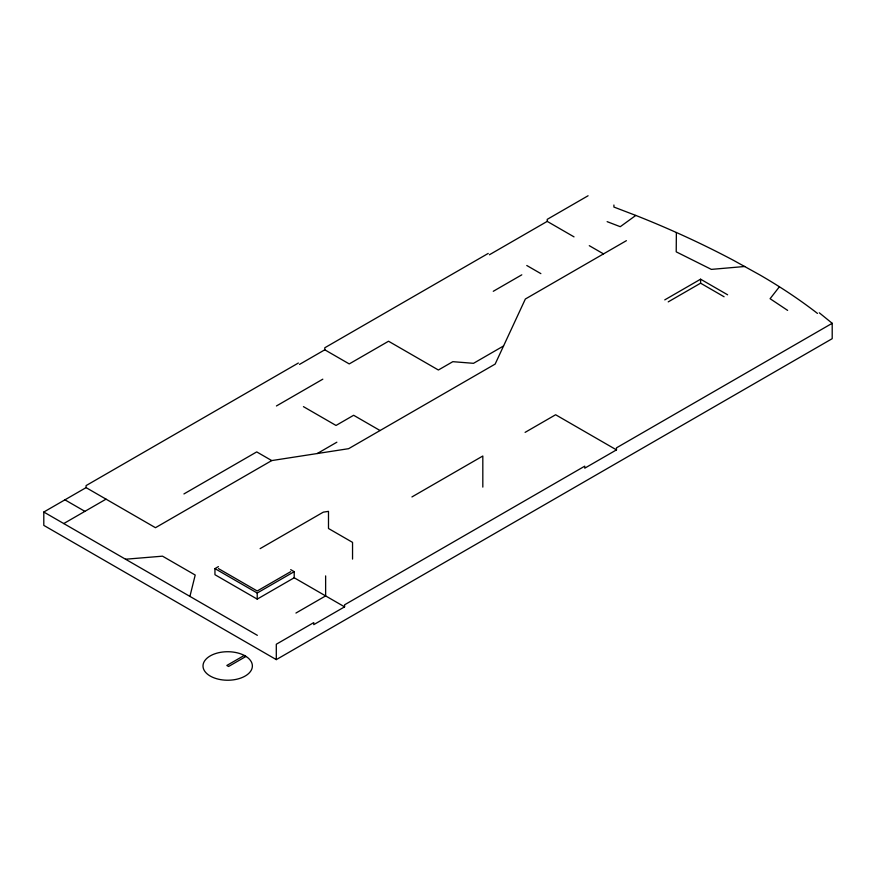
<?xml version="1.0" encoding="UTF-8"?>
<svg xmlns="http://www.w3.org/2000/svg" width="876" height="876" viewBox="0 0 876 876"><rect width="100%" height="100%" fill="white"/><g stroke="black" fill="none" stroke-linecap="round" stroke-linejoin="round"><path stroke-width="1.31" d="M613.912 205.017L613.912 207.054L635.801 215.43A824.842 476.215 0 0 1 676.371 232.512L676.217 251.85L711.356 269.392L744.819 266.479M189.917 596.403L195.206 575.039L162.52 556.172L125.531 559.227M779.41 286.77L770.092 298.705L787.633 310.389M635.801 215.43L620.263 226.698L607.134 221.65M298.366 363.025L86.078 485.6L86.078 487.625L155.468 527.702L271.735 460.579L348.637 448.676L495.148 364.087L525.359 299.012L626.406 240.67M488.228 253.416L324.788 347.772L324.788 349.809L299.515 364.405M588.081 195.764L547.215 219.361L547.215 221.387L489.41 254.763M819.279 312.798L832.2 323.299L832.2 338.673L276.301 659.617L43.8 525.381L43.8 512.033L86.078 487.625M63.751 523.563L106.029 499.156M276.422 405.971L322.817 379.177M493.276 291.292L521.8 274.823M183.927 493.944L256.723 451.906L271.735 460.579M317.254 453.527L336.866 442.205M503.558 345.965L473.511 363.321L452.826 361.678L438.383 370.011L388.539 341.235L349.239 363.923L324.788 349.809M664.764 299.877L700.592 279.192L727.606 294.785M668.224 301.881L700.592 283.189L724.08 296.756M832.2 323.299L616.474 447.844L616.474 449.881L584.763 468.178L584.763 466.152L344.586 604.812L344.586 606.849L294.205 577.766L257.216 599.118L214.948 574.711L214.948 568.612L218.42 566.608M260.128 548.628L323.31 512.153L328.489 511.354L328.489 528.491L352.546 542.375L352.546 559.085M411.928 496.944L482.818 456.013L482.818 487.1M525.096 432.372L555.625 414.753L616.474 449.881M290.69 571.667L257.216 590.982L218.474 568.612M214.948 568.612L257.216 593.019L294.205 571.667L294.205 577.766M295.946 613.047L325.631 595.91L325.631 575.904M244.229 655.434L226.829 665.475L228.57 666.483L245.97 656.442M344.586 606.849L313.761 624.643L313.761 622.617L276.301 644.243L276.301 659.617M676.371 232.512L678.101 233.268A876.92 506.284 0 0 1 733.573 260.38L759.81 274.911A609.148 351.692 0 0 1 815.644 312.009L817.461 313.422M547.215 221.387L574.021 236.87M589.285 245.674L603.509 253.887M526.772 265.494L540.864 273.63M380.064 430.532L353.641 415.279L336.023 425.451L303.435 406.639M290.69 569.63L294.205 571.667M64.933 499.835L84.895 511.354M43.8 512.033L257.347 635.33M700.592 279.192L700.592 283.189M257.216 593.019L257.216 599.118M245.16 655.905L242.729 654.668A24.692 14.257 0 0 0 203.593 662.891A24.692 14.257 0 0 0 233.049 679.896A24.692 14.257 0 0 0 247.284 657.307L245.16 655.905"/></g></svg>
